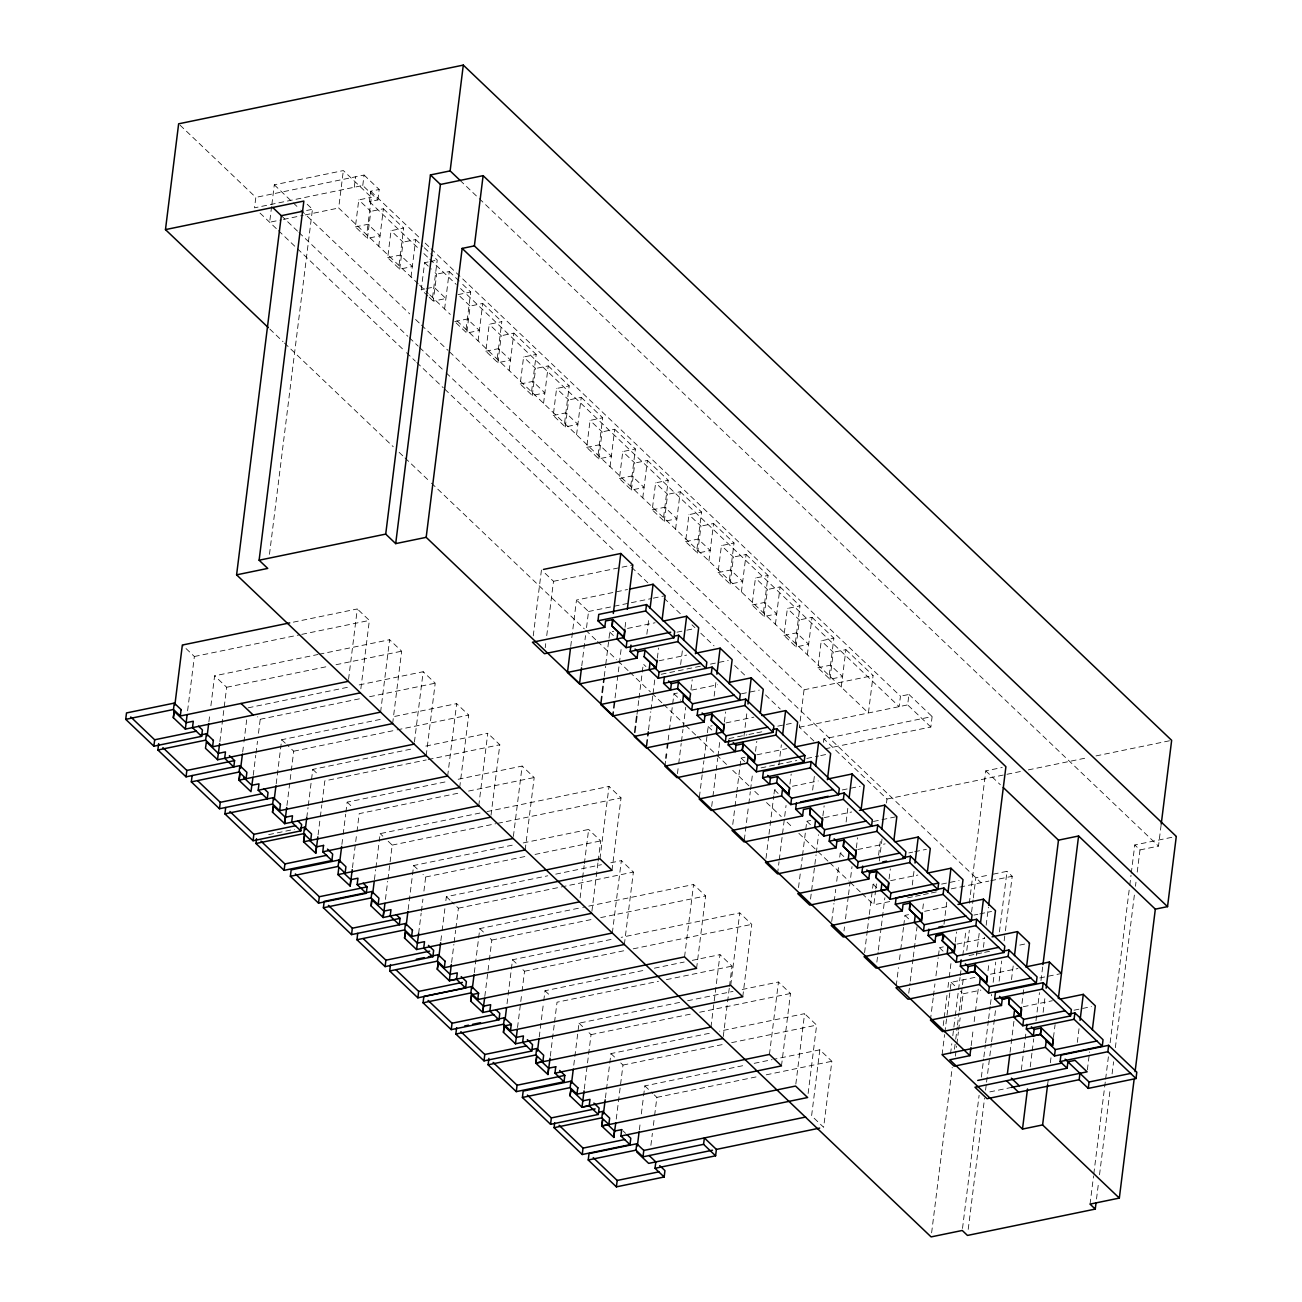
<?xml version="1.0" encoding="UTF-8"?>
<svg xmlns="http://www.w3.org/2000/svg" width="1302" height="1302" viewBox="0 0 1302 1302"><rect width="100%" height="100%" fill="white"/><g stroke="black" fill="none" stroke-linecap="round" stroke-linejoin="round"><path stroke-width="0.75" stroke-dasharray="5 3.75" d="M187.602 710.811L194.372 656.501L182.345 645.043M180.099 125.204L255.827 197.383L254.525 207.832L362.77 185.502L377.889 199.922L369.41 201.664L370.712 191.215L379.191 189.474L377.889 199.922M271.613 206.481L269.644 222.251L281.476 219.81M271.858 204.512L274.299 184.819L343.337 170.578L371.379 197.302L366.708 234.734M208.89 721.813L209.882 713.822M210.891 705.814L214.618 675.819L318.03 654.483M219.892 741.587L226.662 687.277L214.618 675.819M242.677 752.051L243.686 744.012M243.93 741.994L246.68 719.876M269.481 554.31L312.464 209.28L305.286 202.428M253.239 775.292L255.729 755.29M255.989 753.288L257.487 741.277M258.48 733.286L260.221 719.274L257.552 716.735M418.202 283.82L338.683 208.011L343.337 170.578M276.203 783.739L281.671 739.731L383.097 718.818M354.29 187.26L355.592 176.812M355.397 226.89L368.01 224.286L380.054 235.76L367.441 238.364L355.397 226.89L358.766 199.906L371.379 197.302M362.77 185.502L364.072 175.054L255.827 197.383M286.945 805.499L293.715 751.205L287.026 744.825M367.441 238.364L370.793 211.38L358.766 199.906M306.767 817.656L308.021 807.598M308.281 805.58L311.276 781.46M311.536 779.442L312.789 769.384L414.199 748.471M378.752 246.208L383.406 208.776L370.793 211.38M387.687 257.666L400.3 255.062L412.327 266.536L399.714 269.14L387.687 257.666L391.039 230.682L403.653 228.078L398.998 265.51M318.095 834.859L320.08 818.86M320.341 816.859L321.822 804.864M322.082 802.862L324.816 780.858L426.226 759.945M348.562 679.335L357.318 608.945L291.713 622.486M399.714 269.14L403.083 242.156L391.039 230.682M411.025 276.984L415.696 239.552L403.083 242.156M360.849 688.791L369.361 620.419L357.318 608.945M341.905 844.396L342.914 836.356M343.158 834.338L345.665 814.222M345.909 812.22L347.162 802.162L448.572 781.233M427.935 296.042L421.246 289.662L424.615 262.678L428.212 261.93M352.468 867.637L356.715 833.622M356.96 831.636L359.206 813.636L460.615 792.706M380.591 712.129L389.607 639.721L320.015 654.076M432.557 297.507L437.228 260.075L434.347 257.34M426.649 288.539L433.859 287.058L445.902 298.532L433.289 301.136L436.642 274.152L432.638 270.328M392.634 723.587L401.651 651.195L389.607 639.721M444.6 308.981L449.255 271.548L436.642 274.152M374.439 879.615L375.676 869.622M375.936 867.62L378.915 843.615M379.175 841.613L380.168 833.622L481.642 812.692M385.441 899.389L387.687 881.291M387.947 879.273L392.195 845.096L388.191 841.271M414.41 742.107L423.183 671.718L357.562 685.243M466.051 329.422L470.706 292.006L460.696 282.453M454.74 321.578L467.353 318.99L479.38 330.448L466.767 333.052L470.136 306.068L459.443 295.88M426.193 755.583L435.21 683.192L423.183 671.718M478.078 340.896L482.749 303.464L470.136 306.068M408.161 909.528L413.645 865.521L515.055 844.607M485.841 351.231L498.454 348.643L510.498 360.101L497.885 362.705L485.841 351.231L489.21 324.263L501.823 321.659L497.152 359.075M418.658 933.306L421.164 913.207M421.425 911.188L422.922 899.129M423.931 891.073L425.673 876.995L423.004 874.456M497.885 362.705L501.237 335.721L489.21 324.263M447.644 776.041L456.66 703.633L391.039 717.174M509.196 370.549L513.851 333.133L501.237 335.721M459.687 787.515L468.704 715.107L456.66 703.633M440.873 940.711L441.866 932.704M442.11 930.702L444.861 908.715M445.854 900.707L446.358 896.704L547.768 875.79M520.23 384.009L532.843 381.405L544.871 392.878L532.258 395.482L520.23 384.009L523.583 357.025L536.196 354.421L531.542 391.853M451.615 962.487L453.877 944.373M454.121 942.371L455.635 930.295M455.879 928.293L458.385 908.178L451.696 901.798M478.762 805.694L487.778 733.286L422.157 746.827M532.258 395.482L535.627 368.499L523.583 357.025M491.033 815.15L499.805 744.76L487.778 733.286M543.569 403.327L548.24 365.895L535.627 368.499M474.319 972.594L479.803 928.586L580.741 907.771M553.236 415.468L565.849 412.864L577.876 424.338L565.263 426.942L553.236 415.468L556.589 388.484L569.202 385.88L564.547 423.313M484.816 996.372L489.08 962.178M489.324 960.176L491.83 940.06L489.161 937.505M533.25 635.848L541.469 569.837M513.379 836.454L522.151 766.064L456.53 779.605M565.263 426.942L568.632 399.958L556.589 388.484M545.229 647.68L545.733 643.66M546.742 635.62L553.496 581.31L542.804 571.122M576.574 434.787L581.245 397.354L568.632 399.958M525.162 849.946L534.194 777.538L522.151 766.064M507.031 1003.777L512.516 959.769L613.291 938.986M586.714 447.383L599.327 444.779L611.354 456.253L598.741 458.857L586.714 447.383L590.066 420.4L602.68 417.796L598.025 455.228M517.529 1027.555L521.793 993.361M522.037 991.359L524.543 971.243L521.874 968.688M570.732 646.313L576.493 600.043L627.548 589.513M598.741 458.857L602.11 431.873L590.066 420.4M581.766 665.827L585.526 635.653M586.535 627.613L588.537 611.517L576.493 600.043M610.052 466.702L614.723 429.269L602.11 431.873M539.24 1036.994L543.504 1002.8M543.748 1000.799L545.001 990.741L646.41 969.827M619.41 478.566L632.023 475.962L644.067 487.436L631.454 490.024L619.41 478.566L622.779 451.582L635.392 448.978L630.721 486.395M550.307 1056.215L554.294 1024.218M554.538 1022.216L557.028 1002.214L658.454 981.285M604.258 676.356L605.511 666.298M605.772 664.28L609.775 632.105L613.714 631.291M580.122 897.81L582.368 879.713M582.629 877.711L584.126 865.635M584.37 863.617L588.634 829.439L523.013 842.964M631.454 490.024L634.806 463.04L622.779 451.582M615.049 697.872L621.314 647.599M625.058 627.304L626.067 619.247M642.765 497.869L647.419 460.452L634.806 463.04M591.905 911.302L597.911 863.031M598.155 861.013L600.661 840.897L588.634 829.439M573.775 1065.166L579.016 1023.16L679.725 1002.394M599.978 858.815L608.994 786.424L483.644 812.269M652.237 509.847L664.85 507.243L676.894 518.717L664.28 521.321L652.237 509.847L655.606 482.863L668.219 480.259L663.548 517.691M584.289 1088.944L591.043 1034.634L588.374 1032.079M612.005 870.289L621.021 797.882L608.994 786.424M646.85 634.253L648.852 618.255M637.003 714.31L638.761 700.232M639.005 698.214L642.016 674.078M642.26 672.076L643.269 664.036L645.938 666.575M612.331 933.013L621.347 860.606L609.417 863.08M664.28 521.321L667.633 494.337L655.606 482.863M648.542 729.804L650.788 711.706M651.033 709.688L652.79 695.61M653.051 693.608L654.792 679.514M657.347 658.08L658.6 648.022M675.592 529.165L680.246 491.733L667.633 494.337M624.358 944.487L633.374 872.08L621.347 860.606M605.43 1097.846L610.947 1053.595L711.722 1032.812M685.584 541.632L698.197 539.028L710.225 550.502L697.612 553.09L685.584 541.632L688.937 514.648L701.55 512.044L696.895 549.477M616.253 1119.069L622.974 1065.069L620.305 1062.513M664.915 766.178L665.68 760.14M668.17 740.024L669.179 731.984M669.423 729.966L673.948 693.771L677.903 692.957M680.637 664.525L682.639 648.429M697.612 553.09L700.964 526.122L688.937 514.648M677.463 773.632L678.456 765.576M678.716 763.574L681.206 743.458M681.467 741.44L682.964 729.38M683.225 727.362L685.731 707.246M690.955 689.718L692.208 679.725M708.923 560.934L713.577 523.518L700.964 526.122M639.363 1129.908L640.356 1121.917M641.349 1113.91L643.334 1097.911M643.595 1095.91L644.832 1085.901L746.258 1064.987M718.069 572.587L730.682 569.983L742.71 581.457L730.096 584.061L718.069 572.587L721.422 545.603L734.035 543.015L729.38 580.432M650.886 1145.386L652.383 1133.375M653.376 1125.384L654.385 1117.376M654.629 1115.375L656.875 1097.374L654.19 1094.836M699.402 796.97L702.169 774.836M702.413 772.835L703.91 760.759M704.17 758.757L708.174 726.581L712.145 725.751M714.147 696.179L715.905 682.183M730.096 584.061L733.449 557.077L721.422 545.603M684.559 956.905L693.575 884.497L582.726 907.364M711.689 806.426L712.699 798.386M712.943 796.368L715.954 772.232M716.198 770.231L717.711 758.155M717.955 756.153L719.713 742.059M724.4 721.992L725.653 711.934M741.408 591.905L746.062 554.473L733.449 557.077M696.586 968.362L705.603 895.971L693.575 884.497M752.084 605.023L764.697 602.419L776.724 613.893L764.111 616.481L752.084 605.023L755.437 578.039L768.05 575.435L763.395 612.868M732.766 824.426L734.767 808.347M735.028 806.329L736.525 794.269M736.769 792.251L739.78 768.115M740.024 766.113L741.033 758.057L745.004 757.243M743.979 736.151L746.99 712.015M710.973 1027.05L719.99 954.643L692.143 960.388M764.111 616.481L767.464 589.513L755.437 578.039M744.305 839.92L748.552 805.743M748.813 803.725L750.31 791.665M750.554 789.647L752.572 773.551M755.551 751.303L756.804 741.294M723.261 1036.506L729.266 988.234M729.511 986.232L732.017 966.117L719.99 954.643M775.422 624.325L780.077 586.909L767.464 589.513M730.731 985.305L739.748 912.897L621.184 937.359M783.999 635.441L796.612 632.853L808.656 644.311L796.043 646.915L783.999 635.441L787.368 608.473L799.981 605.869L795.31 643.286M742.758 996.779L751.775 924.371L739.748 912.897M765.999 858.36L768.75 836.226M768.994 834.224L773.762 796.01M774.006 793.992L774.511 789.972L778.482 789.158M778.856 764.909L781.363 744.793M796.043 646.915L799.395 619.931L787.368 608.473M777.522 873.854L779.035 861.778M779.28 859.776L786.05 805.466M789.94 784.081L791.177 774.072M807.354 654.76L812.009 617.343L799.395 619.931M813.896 741.033L799.395 727.216L804.05 689.8L449.418 351.735M769.449 1054.425L778.466 982.017L740.936 989.764M817.9 667.763L830.513 665.159L842.54 676.633L829.927 679.237L817.9 667.763L821.253 640.779L833.866 638.175L829.211 675.608M798.517 887.606L800.518 871.526M800.779 869.508L802.276 857.448M802.52 855.43L806.784 821.236L810.69 820.439M812.643 790.07L814.385 776.057M781.477 1065.899L790.493 993.491L778.466 982.017M829.927 679.237L833.296 652.253L821.253 640.779M823.45 742.368L823.889 738.885L932.134 716.556L930.832 727.004L824.557 748.927M810.544 899.08L816.061 854.828M816.305 852.826L818.567 834.728M822.897 815.882L824.15 805.824M841.238 687.082L845.909 649.649L833.296 652.253M795.831 1084.045L804.603 1013.656L719.632 1031.184M808.119 1093.501L816.631 1025.113L804.603 1013.656M831.718 921.507L833.964 903.409M834.224 901.391L835.721 889.331M836.714 881.275L838.732 865.195M839.725 857.139L840.229 853.119L844.135 852.322M846.121 821.969L847.862 807.972M819.821 1049.819L811.602 1115.814L823.645 1127.288L831.864 1061.276L819.821 1049.819L774.088 1059.242M845.909 649.649L873.089 675.559L868.418 712.991L456.042 319.885M843.989 930.963L844.493 926.943M845.503 918.903L848.253 896.769M848.497 894.767L852.013 866.611M856.374 847.781L857.627 837.739M864.577 952.657L867.327 930.539M867.571 928.521L869.085 916.462M869.329 914.443L872.34 890.308M872.584 888.306L873.089 884.286L876.978 883.472M878.59 855.154L880.575 839.155M889.705 901.554L873.821 904.825L875.562 890.861M875.807 888.859L876.555 882.87M879.289 860.915L882.024 838.96M886.499 803.041L886.987 799.037L823.889 738.885M431.043 248.731L900.463 696.196L899.161 706.644L457.702 285.838M930.832 727.004L907.64 704.887L908.942 694.454L900.463 696.196M876.864 962.113L878.118 952.071M878.362 950.053L881.112 927.935M881.373 925.917L884.872 897.762M889.071 878.964L890.324 868.906M896.232 985.76L898.478 967.663M899.487 959.607L900.479 951.567M900.74 949.549L903.49 927.431M903.751 925.413L905.004 915.371L908.926 914.557M912.279 885.034L914.02 871.038M908.763 993.198L910.017 983.156M910.261 981.138L913.027 959.021M913.272 957.003L917.031 926.829M922.776 908.829L923.769 900.789M930.425 1020.101L933.176 997.983M933.436 995.965L934.934 983.905M935.943 975.849L938.189 957.751M938.449 955.749L939.442 947.693L943.348 946.896M943.999 924.225L946.733 902.221M943.218 1025.537L943.966 1019.515M944.21 1017.497L946.977 995.379M947.97 987.323L948.979 979.283M949.223 977.265L951.225 961.185M955.245 942.03L956.498 931.972M942.095 1054.718L944.601 1034.602M944.845 1032.584L951.111 982.31L976.663 977.037M950.558 1053.774L951.811 1043.748M952.804 1035.725L955.05 1017.659M955.31 1015.658L958.305 991.587M958.549 989.569L960.046 977.542M960.306 975.523L961.055 969.518M962.796 955.473L965.807 931.386M969.306 903.295L985.793 770.865L1002.247 767.48M931.614 1232.864L952.234 1067.412M954.496 1049.249L955.489 1041.177M955.749 1039.159L957.247 1027.05M957.507 1025.032L959.021 1012.94M959.265 1010.922L962.276 986.704M962.536 984.686L963.529 976.614M966.8 950.379L969.323 930.198M971.585 912.051L973.082 899.942M973.343 897.924L975.849 877.743L989.471 874.928M955.375 1056.134L956.628 1046.076M956.872 1044.058L958.386 1031.998M958.63 1029.98L960.144 1017.92M961.136 1009.864L963.138 993.784L960.469 991.229M976.435 955.489L979.202 933.371M971.178 1045.62L973.164 1029.573M974.173 1021.549L975.165 1013.509M975.426 1011.508L978.42 987.437M983.417 947.303L984.67 937.277M986.167 925.234L988.413 907.168M988.023 970.657L989.015 962.65M962.503 1228.453L979.104 1095.291M981.366 1077.128L983.628 1058.965M983.873 1056.947L985.386 1044.839M985.63 1042.821L988.397 1020.638M988.641 1018.62L990.155 1006.511M990.415 1004.493L991.668 994.402M993.166 982.294L995.688 962.113M999.448 931.858L1006.999 871.315L991.424 874.537M968.216 1229.381L984.556 1098.237M985.565 1090.165L986.314 1084.11M986.558 1082.092L989.585 1057.875M989.829 1055.857L991.343 1043.748M991.587 1041.73L995.607 1009.457M999.139 981.203L1001.645 961.022M1004.151 940.858L1005.16 932.785M1005.421 930.767L1012.207 876.279L1006.999 871.315M1011.491 979.609L1013.233 965.612M1010.059 1052.325L1014.046 1020.329M1021.989 1003.419L1023.746 989.341M1021.354 1069.805L1023.844 1049.803M1024.088 1047.801L1025.83 1033.788M1030.24 1066.875L1031.981 1052.83M1032.226 1050.828L1033.739 1038.801M1035.985 1020.735L1039.484 992.645M1040.982 980.601L1042.723 966.556M1043.13 1012.321L1045.132 996.225M1047.605 1084.81L1048.354 1078.788M1050.356 1062.741L1051.105 1056.719M1053.464 1037.515L1055.092 1024.609M1077.307 1042.349L1079.065 1028.352M1087.349 1069.821L1089.595 1051.821M1090.051 1204.122L1093.566 1175.869M1093.81 1173.851L1105.382 1081.034M1105.626 1079.016L1108.393 1056.817M1110.15 1042.707L1129.501 887.329M1129.762 885.311L1131.015 875.221M1131.259 873.203L1134.774 844.965L1176.292 836.405M1096.512 1198.996L1098.514 1182.851M1099.523 1174.778L1110.329 1088.016M1112.087 1073.89L1113.601 1061.781M1115.358 1047.654L1134.465 894.311M1135.458 886.239L1135.962 882.203M1137.216 872.112L1139.982 849.929L1134.774 844.965M1139.982 849.929L1158.487 846.105L1161.221 824.15M306.621 210.485L312.464 209.28M283.445 219.403L303.171 215.335M305.14 214.928L338.683 208.011M430.018 261.572L437.228 260.075M421.246 289.662L424.859 288.914M458.092 294.61L470.706 292.006M553.496 581.31L632.821 564.954M194.372 656.501L299.769 634.774M301.755 634.367L369.361 620.419M588.537 611.517L651.374 598.562M653.327 598.155L665.11 595.73M226.662 687.277L328.071 666.364M336.03 664.72L401.651 651.195M627.515 628.443L655.101 622.763M248.194 707.816L349.603 686.886M676.991 632.186L684.885 630.575M686.854 630.168L694.731 628.54M260.221 719.274L361.63 698.36M369.589 696.716L435.21 683.192M659.04 660.781L686.626 655.085M661.204 674.273L700.639 666.152M710.485 664.118L728.225 660.456M293.715 751.205L395.124 730.292M397.11 729.869L468.704 715.107M691.785 690.093L717.548 684.771M741.473 693.787L759.31 690.109M428.228 759.522L499.805 744.76M804.05 689.8L873.089 675.559M726.044 722.887L753.842 717.158M777.799 726.158L793.683 722.887M468.574 791.063L534.194 777.538M729.006 738.576L746.925 734.881M748.91 734.458L754.883 733.238M756.869 732.831L762.842 731.594M268.7 834.631L294.561 829.293M799.395 727.216L907.64 704.887M756.95 754.786L786.799 748.617M761.019 767.887L796.84 760.498M806.784 758.448L818.714 755.99M820.716 755.583L826.672 754.346M392.195 845.096L495.671 823.743M497.657 823.336L621.021 797.882M792.413 786.278L818.274 780.94M842.248 789.956L860.15 786.262M425.673 876.995L527.098 856.081M535.041 854.438L600.661 840.897M886.987 799.037L1020.361 771.533M1028.336 769.889L1088.049 757.569M1096.007 755.925L1171.654 740.333M824.345 817.623L851.654 811.992M555.726 874.147L601.459 864.707M873.43 821.448L896.85 816.614M458.385 908.178L633.374 872.08M857.79 849.506L885.1 843.875M908.829 852.924L912.735 852.126M914.688 851.72L926.389 849.311M491.83 940.06L592.784 919.228M600.694 917.601L705.603 895.971M890.617 880.673L917.877 875.042M941.59 884.107L959.118 880.494M524.543 971.243L625.318 950.46M633.228 948.832L751.775 924.371M907.575 897.859L913.532 896.639M915.518 896.232L921.474 894.995M923.46 894.588L929.416 893.351M931.402 892.944L937.375 891.724M951.274 888.859L988.836 881.096M990.789 880.705L1012.207 876.279M924.615 911.319L950.118 906.062M654.369 968.183L684.201 962.032M973.912 915.094L977.835 914.297M979.804 913.89L991.571 911.465M666.396 979.657L732.017 966.117M957.003 944.08L984.312 938.449M687.619 1000.766L733.042 991.392M969.03 955.554L974.889 954.35M976.842 953.943L982.684 952.738M984.637 952.332L990.496 951.127M1019.759 945.089L1029.508 943.071M591.043 1034.634L691.753 1013.867M699.662 1012.24L790.493 993.491M990.431 974.205L1017.952 968.525M963.138 993.784L980.829 990.138M1039.81 977.965L1061.423 973.505M622.974 1065.069L723.749 1044.285M731.659 1042.642L816.631 1025.113M1023.291 1006.723L1052.325 1000.733M754.2 1063.343L772.102 1059.649M1074.036 1010.206L1091.45 1006.625M656.875 1097.374L758.285 1076.461M766.243 1074.817L831.864 1061.276M989.78 1091.906L1011.475 1087.43M460.111 180.408L477.769 197.237M479.25 198.636L1158.487 846.105M364.072 175.054L379.191 189.474M908.942 694.454L932.134 716.556M985.793 770.865L1000.327 784.732M370.712 191.215L419.277 237.517M425.168 243.116L429.579 247.331M383.406 208.776L403.653 228.078M415.696 239.552L422.873 246.387M424.306 247.771L432.915 255.973M449.255 271.548L459.264 281.086M482.749 303.464L501.823 321.659M513.851 333.133L536.196 354.421M548.24 365.895L569.202 385.88M581.245 397.354L602.68 417.796M614.723 429.269L635.392 448.978M647.419 460.452L668.219 480.259M680.246 491.733L701.55 512.044M713.577 523.518L734.035 543.015M746.062 554.473L768.05 575.435M780.077 586.909L799.981 605.869M812.009 617.343L833.866 638.175M369.41 201.664L417.975 247.95M423.866 253.565L428.277 257.78M429.758 259.179L456.237 284.422M424.615 262.678L431.304 269.058M419.651 285.187L428.26 293.406M429.693 294.773L450.313 314.433M429.269 297.312L433.289 301.136M456.074 322.863L466.767 333.052M274.299 184.819L299.314 208.662M300.795 210.061L409.691 313.863M415.566 319.478L419.993 323.693M421.457 325.093L447.953 350.336M281.33 215.693L297.507 231.121M298.972 232.521L407.868 336.323M409.333 337.723L418.17 346.137M419.635 347.553L444.649 371.395M446.13 372.795L981.057 882.707M260.026 213.072L277 229.266M278.465 230.666L405.02 351.296M406.501 352.696L415.322 361.11M416.803 362.526L443.282 387.768M444.763 389.168L615.455 551.885M631.633 567.314L647.826 582.743M664.02 598.171L681.678 615M691.964 624.83L694.91 627.629M700.802 633.244L714.049 645.873M734.653 665.501L744.939 675.315M765.543 694.959L780.256 708.988M609.775 632.105L613.795 635.929M673.948 693.771L680.62 700.15M708.174 726.581L712.194 730.389M741.033 758.057L745.037 761.882M774.511 789.972L778.515 793.797M806.784 821.236L810.788 825.061M840.229 853.119L845.584 858.213M873.089 884.286L877.109 888.11M939.442 947.693L943.462 951.518M905.004 915.371L910.342 920.465M269.807 329.064L283.039 341.677M284.503 343.077L393.253 446.732M399.128 452.347L403.539 456.546M405.02 457.946L430.002 481.756M431.467 483.156L584.305 628.85M585.77 630.249L596.056 640.063M597.537 641.463L616.643 659.675M618.108 661.074L628.394 670.872M629.859 672.288L650.43 691.899M651.911 693.299L662.197 703.096M663.662 704.496L684.234 724.107M685.715 725.507L696 735.321M697.465 736.72L715.107 753.533M716.572 754.932L726.858 764.746M732.733 770.345L748.894 785.757M754.786 791.356L760.661 796.954M766.536 802.569L781.233 816.566M787.108 822.18L792.983 827.779M798.875 833.378L816.5 850.19M817.981 851.589L828.267 861.403M829.732 862.803L848.839 881.015M850.304 882.414L860.589 892.212M862.054 893.611L873.821 904.825M951.111 982.31L955.115 986.135M281.671 739.731L285.691 743.556M312.789 769.384L318.127 774.478M347.162 802.162L352.516 807.256M380.168 833.622L382.837 836.161M413.645 865.521L417.649 869.345M446.358 896.704L450.362 900.528M479.803 928.586L483.807 932.411M512.516 959.769L516.52 963.594M545.001 990.741L550.355 995.835M579.016 1023.16L583.019 1026.985M610.947 1053.595L614.951 1057.419M644.832 1085.901L652.855 1093.55M623.023 1130.868L625.611 1133.342"/><path stroke-width="1.5" d="M268.342 327.665L165.468 229.608L178.634 123.82L463.3 65.1L1171.654 740.333L1161.221 824.15M198.522 726.207L202.428 729.934L201.631 736.33L153.88 746.192L125.708 719.339L126.506 712.943L174.273 703.096L181.271 709.769M153.88 746.192L154.661 739.78L130.737 716.963M239.877 765.641L239.08 772.037L246.094 778.71L246.892 772.314L239.877 765.641L186.04 776.838L157.884 750.001L158.665 743.605M348.301 681.353L180.294 716.002L173.475 709.492L174.273 703.096M173.312 717.646L174.289 711.201L173.312 717.646L185.34 729.12L360.345 692.827M174.859 705.049L182.345 645.043L289.711 622.893M180.294 716.002L181.092 709.606M185.34 729.12L187.114 714.831M186.04 776.838L186.837 770.442L162.896 747.625M280.467 804.327L273.453 797.638L219.485 808.737L191.329 781.884L192.126 775.487M380.591 712.129L212.584 746.778L205.635 740.154L206.432 733.758L200.459 734.979M217.646 759.684L205.472 748.308L206.4 741.814M207.148 735.825L208.645 723.814M212.584 746.778L213.382 740.382M1096.007 1203.032L1095.259 1209.086L967.467 1235.435L962.259 1230.471L931.109 1236.9L236.59 574.849L281.33 215.693L272.704 207.474M219.647 743.605L217.499 759.782L392.634 723.587M219.485 808.737L220.282 802.325L197.758 780.858M297.702 820.765L301.625 824.491L300.827 830.888L253.06 840.734L224.904 813.896L225.702 807.5M236.59 574.849L267.724 568.421L259.114 560.218L303.854 201.061L165.468 229.608M229.38 755.632L234.588 760.596L233.79 766.992L224.676 758.301L225.474 751.905L218.297 753.386L206.448 741.863M252.995 777.278L250.96 791.665L238.917 780.191L239.714 773.795M239.177 780.207L240.17 772.167M240.675 768.147L242.432 754.07M264.16 788.784L268.033 792.479L267.252 798.875L258.187 790.249L258.984 783.853L251.758 785.269L243.734 777.62M253.06 840.734L253.857 834.338L229.917 811.52M327.469 849.132L332.677 854.096L331.88 860.492L284.113 870.338L255.957 843.501L256.559 838.7M447.644 776.041L279.637 810.69L272.655 804.05L273.453 797.638M272.492 812.204L273.485 805.759L272.492 812.204L284.699 823.613L286.7 807.517M274.201 799.737L275.943 785.741M279.637 810.69L280.435 804.294M273.29 805.808L285.333 817.265L284.536 823.678L459.687 787.515M284.113 870.338L284.91 863.942L260.986 841.125M363.16 883.163L367.083 886.89L366.285 893.286L318.518 903.132L290.362 876.295L291.16 869.899L338.911 860.036L345.925 866.725L345.128 873.121L338.113 866.432L338.911 860.036M304.522 827.242L311.52 833.931L310.722 840.327L303.724 833.654L304.522 827.242L300.534 828.072M309.697 840.506L316.386 846.87L315.768 853.233L303.545 841.808L304.342 835.396M303.773 841.792L304.766 833.752M305.27 829.716L306.767 817.656M315.768 853.233L317.851 836.861M331.88 860.492L322.782 851.817L323.547 845.389M318.518 903.132L319.315 896.736L295.375 873.919M412.49 930.181L405.492 923.509L351.54 934.608L323.384 907.771L324.182 901.358L371.933 891.512L378.931 898.185L378.133 904.581L599.978 858.815L612.005 870.289L383 917.536L383.797 911.14L371.77 899.666L371.168 906.029L383.179 917.487L384.936 903.409M344.102 873.3L350.791 879.664L350.173 886.027L337.95 874.602L338.748 868.19M339.643 862.494L341.661 846.398M1095.259 1209.086L1090.051 1204.122L1119.329 1198.084L1042.609 1124.928L1022.493 1129.078L949.809 1059.795L969.925 1055.645L426.177 537.335L395.694 543.618L385.717 534.097L430.441 174.94L450.134 170.887L460.111 180.408M350.173 886.027L352.224 869.638M395.694 543.618L440.434 184.461L430.441 174.94M366.285 893.286L357.155 884.595L357.952 878.199L350.791 879.664M351.54 934.608L352.337 928.212L328.397 905.395M450.134 170.887L463.3 65.1M428.439 945.382L433.647 950.346L432.85 956.742L385.099 966.605L356.943 939.751L357.741 933.355M378.133 904.581L371.135 897.908L371.933 891.512M371.168 906.029L371.77 899.666M372.697 893.628L374.195 881.617M426.177 537.335L462.161 248.405L474.384 245.883L1167.536 906.631L1155.33 909.154L1078.593 835.998L1058.477 840.148L1003.24 787.498M474.384 245.883L483.123 175.656L440.434 184.461M385.099 966.605L385.897 960.192L363.372 938.726M461.201 976.598L466.409 981.578L465.611 987.974L417.861 997.82L389.689 970.983L390.486 964.587M396.182 914.639L400.088 918.349L399.291 924.762L390.177 916.055L390.974 909.659L383.797 911.14M579.618 901.83L411.611 936.496L404.694 929.905L405.492 923.509M404.531 938.058L405.524 931.63L404.531 938.058L416.559 949.532L591.645 913.304M406.175 925.527L407.917 911.53M411.611 936.496L412.409 930.1M416.559 949.532L418.658 933.306M417.861 997.82L418.658 991.424L396.117 969.941M495.883 1009.668L499.789 1013.395L498.992 1019.792L451.241 1029.638L423.069 1002.8L423.866 996.404L471.633 986.542L478.631 993.231L471.47 994.695L470.673 1001.108L482.814 1012.468L696.586 968.362L684.559 956.905L477.769 999.545L470.836 992.938L471.633 986.542M612.331 933.013L444.324 967.663L437.456 961.136L438.253 954.724L428.293 956.775M437.293 969.29L438.269 962.845L437.293 969.29L449.32 980.748L456.497 979.283L465.611 987.974M438.872 956.71L440.629 942.713M444.324 967.663L445.105 961.267M449.32 980.748L451.371 964.489M456.497 979.283L457.295 972.871L450.118 974.352L438.09 962.878M451.241 1029.638L452.038 1023.242L428.098 1000.424M527.343 1039.663L532.551 1044.627L531.769 1051.023L484.002 1060.87L455.846 1034.032L456.644 1027.636M472.317 988.592L474.074 974.596M470.852 1001.059L471.649 994.663M477.769 999.545L478.55 993.149M471.47 994.695L483.498 1006.169L482.7 1012.565L484.572 998.39M484.002 1060.87L484.8 1054.474L460.859 1031.656M559.665 1070.472L564.824 1075.387L564.026 1081.783L516.276 1091.629L488.104 1064.792L488.901 1058.396M504.297 1025.781L503.435 1032.34L515.478 1043.813L742.758 996.779L730.731 985.305L510.482 1030.745L503.597 1024.186L504.395 1017.79L496.436 1019.433M505.046 1019.775L506.543 1007.781M504.395 1017.79L511.409 1024.462L504.232 1025.943L503.435 1032.34M510.482 1030.745L511.279 1024.332M515.478 1043.813L517.285 1029.573M567.477 672.45L637.085 658.096L637.882 651.7L645.092 650.268L644.116 656.713L656.338 668.138L579.52 683.924L567.477 672.45L570.488 648.315M516.276 1091.629L517.073 1085.233L493.132 1062.416M593.891 1103.103L599.115 1108.067L598.318 1114.463L550.551 1124.31L522.395 1097.472L523.192 1091.076L570.943 1081.213L577.958 1087.902M579.52 683.924L581.522 667.828M536.505 1056.703L535.708 1063.099L542.869 1061.618L535.871 1054.946L536.668 1048.549L532.681 1049.363M536.733 1057.11L535.985 1063.148L710.973 1027.05M537.482 1051.072L538.979 1039.012M542.869 1061.618L543.666 1055.222L536.668 1048.549M604.795 627.32L605.593 620.924L612.933 619.606L624.976 631.079L624.179 637.475L544.48 653.718L532.453 642.244L604.795 627.32L597.96 620.81L598.757 614.414L646.524 604.567L674.68 631.405L673.883 637.801L626.132 647.647L617.002 638.957L617.799 632.56M541.844 1061.797L548.533 1068.161L547.93 1074.524L550.062 1058.217M564.026 1081.783L554.994 1073.173L555.71 1066.696M716.995 727.118L716.198 733.514L725.312 742.205L773.079 732.359L773.876 725.963L745.704 699.109L691.736 710.208L682.671 701.566L612.786 715.986L600.759 704.512L601.768 696.472M602.256 692.436L603.005 686.414M603.51 682.394L604.014 678.358M613.323 613.486L620.794 553.48L543.455 569.43M624.814 629.305L623.804 637.362L611.956 626.05L612.575 619.492M624.179 637.475L612.135 626.018L612.933 619.606M550.551 1124.31L551.348 1117.913L527.408 1095.096M626.913 1134.563L630.803 1138.274L630.005 1144.67L582.238 1154.516L554.082 1127.678L554.685 1122.877M612.786 715.986L613.291 711.966M613.795 707.93L614.544 701.908M627.32 609.19L632.821 564.954L620.794 553.48M582.027 1107.042L781.477 1065.899L769.449 1054.425L576.981 1094.136L570.146 1087.626L570.943 1081.213M569.983 1095.779L570.976 1089.335L569.983 1095.779L582.027 1107.253L589.188 1105.772L598.318 1114.463M571.545 1083.166L573.287 1069.17M626.132 647.647L626.913 641.251L623.007 637.524M637.085 658.096L630.135 651.472L630.933 645.076M576.981 1094.136L577.779 1087.723M582.027 1107.253L584.028 1090.946M673.883 637.801L645.727 610.963L646.524 604.567M650.089 608.262L653.083 584.256L629.517 589.122M582.238 1154.516L583.036 1148.12L559.111 1125.302M634.741 732.408L635.506 726.37M635.994 722.35L636.759 716.328M589.188 1105.772L589.985 1099.376L582.824 1100.841L570.781 1089.383M659.723 1165.632L664.948 1170.596L664.15 1176.992L616.383 1186.854L588.227 1160.001L589.025 1153.605L636.776 1143.758L643.79 1150.431L642.993 1156.827L703.568 1144.344L715.595 1155.802L655.02 1168.301L655.817 1161.905L649.128 1155.525M649.958 663.223L649.161 669.619L658.291 678.309L712.129 667.112L740.301 693.95L739.503 700.346L711.331 673.508L712.129 667.112M646.524 745.9L647.289 739.861M647.778 735.842L648.282 731.822M657.103 660.081L656.094 668.138L644.116 656.713M662.1 619.866L665.11 595.73L653.083 584.256M602.468 1119.59L601.67 1125.986L608.848 1124.505L601.833 1117.832L602.631 1111.436L598.66 1112.25M602.68 1119.964L601.915 1126.002L795.571 1086.047L807.614 1097.521L620.94 1136.028L621.672 1129.583M603.428 1113.926L605.17 1099.848M658.291 678.309L659.089 671.913L653.881 666.949M668.577 680.962L671.376 683.631L670.579 690.027L663.581 683.355L664.378 676.959M608.848 1124.505L609.645 1118.109L602.631 1111.436M607.822 1124.684L614.511 1131.064L613.714 1137.46L615.748 1123.073M678.684 635.23L706.84 662.067L706.042 668.463L677.886 641.626L678.684 635.23L674.696 636.043M665.924 758.138L666.429 754.102M667.177 748.08L667.682 744.06M678.635 680.604L677.626 688.66L689.783 700.02L677.756 688.563L600.759 704.512M683.631 640.389L686.642 616.253L662.995 621.135M616.383 1186.854L617.181 1180.458L593.24 1157.641M682.671 701.566L683.469 695.17M689.604 700.069L690.581 693.624L678.554 682.15L671.376 683.631M695.447 653.718L698.686 627.727L686.642 616.253M642.993 1156.827L635.978 1150.154L636.776 1143.758M637.362 1145.906L639.103 1131.91M691.736 710.208L692.534 703.796L683.42 695.105M702.136 712.959L704.952 715.644L712.129 714.163L724.156 725.637L723.359 732.033L646.28 747.901L634.253 736.427L704.138 722.024L697.156 715.368L697.953 708.972M704.138 722.024L704.935 715.612M724.156 724.01L723.147 732.049L711.136 720.608L711.917 714.18M716.897 674.176L720.136 648.168L696.489 653.051M723.359 732.033L711.331 720.559L712.129 714.163M729.169 683.778L732.163 659.642L720.136 648.168M725.312 742.205L726.109 735.809L720.901 730.845M733.205 742.579L736.021 745.249L735.223 751.645L728.209 744.972L728.811 740.171M773.079 732.359L744.907 705.521L745.704 699.109M743.23 742.189L742.221 750.229L754.411 761.637L755.209 755.241L743.182 743.767L736.021 745.249M747.983 703.975L751.238 677.821L729.445 682.329M754.411 761.637L742.384 750.164L743.182 743.767M756.364 771.809L747.283 763.135L748.08 756.739L757.162 765.413L756.364 771.809L804.131 761.963L804.929 755.567L776.773 728.713L772.786 729.543M703.568 1144.344L704.366 1137.932L716.393 1149.406L715.595 1155.802M754.232 761.67L755.209 755.241M760.287 713.301L763.281 689.295L751.238 677.821M767.61 775.374L770.41 778.043L769.612 784.439L762.614 777.766L763.411 771.37L811.162 761.507L839.334 788.361L838.537 794.757L790.77 804.603L781.656 795.913L782.453 789.517L791.567 798.207L790.77 804.603M804.131 761.963L775.976 735.109L776.773 728.713M777.587 776.562L776.61 783.007L788.817 794.432L789.614 788.035L777.587 776.562L770.41 778.043M782.616 734.735L785.627 710.599L761.8 715.514M794.659 746.079L797.654 722.073L785.627 710.599M802.618 815.898L803.415 809.502L810.609 808.037L822.636 819.511L821.839 825.907L744.044 841.938L732.017 830.464L802.618 815.898L795.636 809.242L796.433 802.829M838.537 794.757L810.365 767.903L811.162 761.507M822.636 817.884L821.643 825.94L809.616 814.466L810.414 808.07M815.638 766.064L818.632 742.059L794.757 746.99M821.839 825.907L809.811 814.434L810.609 808.037M815.459 820.976L814.661 827.388L823.792 836.079L877.743 824.98L905.899 851.817L905.102 858.213L857.351 868.076L848.237 859.369L849.018 852.973M827.405 779.67L830.66 753.533L818.632 742.059M823.792 836.079L824.589 829.683L819.381 824.703M843.875 839.969L856.195 851.492L855.398 857.888L777.522 873.854L765.495 862.38L836.096 847.814L829.195 841.222L829.992 834.826M836.096 847.814L836.893 841.418L834.143 838.781M844.184 792.983L872.34 819.821L871.543 826.233L843.387 799.379L844.184 792.983L838.211 794.22M856.114 849.799L855.121 857.839L843.175 846.463L843.973 840.067L836.893 841.418M849.116 797.98L852.11 773.974L828.235 778.889M855.398 857.888L843.37 846.43L844.168 840.018M861.127 809.567L864.137 785.448L852.11 773.974M857.351 868.076L858.148 861.664L854.242 857.937M888.582 882.984L887.818 889.022L809.795 905.118L797.768 893.644L868.808 878.996L861.94 872.454L862.738 866.058M868.808 878.996L869.606 872.6L876.588 871.152L875.937 877.694L887.818 889.022M905.102 858.213L876.946 831.376L877.743 824.98M881.828 829.146L884.807 805.141L859.45 810.381M881.779 884.204L880.982 890.601L888.159 889.12L876.116 877.646L876.913 871.25L869.752 872.731L866.855 869.98M893.839 840.75L896.85 816.614L884.807 805.141M888.159 889.12L888.957 882.723L876.913 871.25M902.546 857.839L910.505 856.195L938.661 883.049L937.863 889.445L890.112 899.291L890.91 892.895L886.987 889.168M902.253 910.879L903.051 904.467L910.293 903.067L922.337 914.541L921.539 920.937L843.24 937.001L831.213 925.527L902.253 910.879L895.32 904.272L896.118 897.875L943.885 888.013L972.041 914.867L971.243 921.263L923.492 931.109L914.362 922.418L915.16 916.022M937.863 889.445L909.707 862.591L910.505 856.195M922.272 912.865L921.263 920.905L909.317 909.496L910.033 903.035M915.013 863.031L918.252 837.023L894.848 841.857M921.539 920.937L909.496 909.463L910.293 903.067M927.284 872.633L930.295 848.497L918.252 837.023M923.492 931.109L924.29 924.713L920.368 920.986M954.984 944.048L953.992 952.087L942.078 940.744C950.541 926.633 923.606 940.321 943.071 934.299L955.098 945.773L954.301 952.169L876.1 968.151L864.072 956.677L934.966 942.062L928.098 935.503L928.896 929.107M934.966 942.062L935.764 935.666M971.243 921.263L943.087 894.409L943.885 888.013M947.986 892.212L950.965 868.222L927.61 873.04M954.301 952.169L942.274 940.695L943.071 934.299M947.937 947.254L947.14 953.65L956.254 962.341L1004.021 952.494L1004.802 946.098L976.646 919.261L970.674 920.481M959.997 903.816L963.008 879.68L950.965 868.222M956.254 962.341L957.051 955.945L951.843 950.981M965.368 963.871L968.167 966.54L975.328 965.059L987.372 976.533L986.574 982.929L974.531 971.455L967.37 972.936L960.355 966.263L961.153 959.867M967.37 972.936L968.167 966.54M1004.021 952.494L975.849 925.657L976.646 919.261M987.372 976.533L986.379 982.977L974.433 971.585L975.442 963.545M980.455 923.313L983.449 899.177L957.963 904.434M974.531 971.455L975.328 965.059M969.925 1055.645L970.918 1047.622M988.657 905.167L1005.909 766.715L462.161 248.405M1002.947 951.241L1008.92 950.004L1037.076 976.858L1036.278 983.254L988.527 993.101L979.495 984.491L980.292 978.095M992.498 934.657L995.493 910.651L983.449 899.177M988.527 993.101L989.325 986.704L980.194 978.014M1021.484 1007.439L1020.491 1015.479L942.469 1031.575L930.425 1020.101L1001.466 1005.453L994.647 998.943L995.444 992.547L1043.195 982.684L1071.367 1009.538L1070.569 1015.934L1022.802 1025.781L1013.688 1017.09L1014.486 1010.694M1001.466 1005.453L1002.263 999.057L1009.245 997.609L1008.627 1004.184L1020.491 1015.479M1036.278 983.254L1008.122 956.417L1008.92 950.004M1014.486 955.603L1017.464 931.597L992.108 936.838M1013.688 1017.09L1020.849 1015.609L1008.822 1004.135L1009.62 997.739L1002.442 999.22L999.545 996.453M1007.325 1074.329L1009.815 1054.327M1026.497 967.207L1029.508 943.071L1017.464 931.597M1020.849 1015.609L1021.647 1009.213L1009.62 997.739M1022.802 1025.781L1023.6 1019.385L1018.392 1014.421M1041.128 1028.401L1040.379 1034.439L1052.537 1045.815L1040.51 1034.341L1033.332 1035.822L1026.334 1029.15L1026.936 1024.348M1033.332 1035.822L1034.13 1029.426L1031.33 1026.757M1022.493 1129.078L1027.49 1088.96M1042.983 964.554L1058.477 840.148M1070.569 1015.934L1042.397 989.097L1043.195 982.684M1046.141 988.185L1049.396 962.032L1025.813 966.898M1040.51 1034.341L1041.307 1027.945L1034.13 1029.426M1068.926 1014.128L1074.882 1012.907L1103.054 1039.745L1102.257 1046.141L1054.49 1055.987L1045.425 1047.345L1046.222 1040.949M1052.358 1045.864L1053.334 1039.419L1052.537 1045.815M1042.609 1124.928L1047.605 1084.81M1058.347 998.52L1078.593 835.998M1054.49 1055.987L1055.287 1049.591L1046.173 1040.9M1079.146 1079.7L987.014 1098.709L974.97 1087.235L1067.103 1068.226L1060.105 1061.553L1060.902 1055.157L1108.653 1045.311L1136.809 1072.148L1136.011 1078.544L1088.26 1088.391L1079.146 1079.7L1079.944 1073.304M1067.103 1068.226L1067.9 1061.83L1075.078 1060.349L1087.105 1071.823L1011.475 1087.43M1102.257 1046.141L1074.085 1019.303L1074.882 1012.907M1080.058 1020.345L1083.297 994.354L1060.072 999.139M1092.345 1029.817L1095.324 1005.828L1083.297 994.354M1088.26 1088.391L1089.058 1081.995L1065.101 1059.161M1136.011 1078.544L1107.856 1051.707L1108.653 1045.311M1119.329 1198.084L1134.075 1079.7M1135.084 1071.676L1155.33 909.154M1167.536 906.631L1176.292 836.405L483.123 175.656M281.33 215.693L302.731 211.282M259.114 560.218L385.717 534.097M597.96 620.81L645.727 610.963M125.708 719.339L173.475 709.492M626.913 641.251L670.693 632.219M154.661 739.78L196.456 731.171M630.135 651.472L677.886 641.626M157.884 750.001L205.635 740.154M659.089 671.913L700.867 663.304M186.837 770.442L234.588 760.596M663.581 683.355L711.331 673.508M191.329 781.884L239.08 772.037M238.917 780.191L414.15 744.126M258.187 790.249L426.193 755.583M692.534 703.796L734.328 695.187M220.282 802.325L262.076 793.715M697.156 715.368L744.907 705.521M224.904 813.896L272.655 804.05M285.333 817.265L292.494 815.784L291.697 822.197L300.827 830.888M726.109 735.809L767.903 727.183M253.857 834.338L295.652 825.712M728.209 744.972L775.976 735.109M255.957 843.501L303.724 833.654M742.384 750.164L664.915 766.178L676.959 777.652L747.283 763.135M303.545 841.808L478.762 805.694M316.386 846.87L323.58 845.421M322.782 851.817L490.789 817.168M757.162 765.413L804.929 755.567M284.91 863.942L326.704 855.316M762.614 777.766L810.365 767.903M290.362 876.295L338.113 866.432M337.95 874.602L513.134 838.472M789.614 788.035L788.638 794.464L776.789 782.958L699.158 798.972L711.185 810.446L781.656 795.913M357.155 884.595L525.162 849.946M791.567 798.207L833.361 789.582M319.315 896.736L367.083 886.89M800.404 802.016L828.267 796.271M795.636 809.242L843.387 799.379M323.384 907.771L371.135 897.908M824.589 829.683L866.383 821.057M352.337 928.212L400.088 918.349M829.195 841.222L876.946 831.376M356.943 939.751L404.694 929.905M858.148 861.664L899.942 853.054M385.897 960.192L429.676 951.176M882.642 861.94L886.629 861.127M416.363 959.248L424.322 957.605M861.94 872.454L909.707 862.591M389.689 970.983L437.456 961.136M449.369 980.585L624.358 944.487M890.91 892.895L938.661 883.049M418.658 991.424L462.438 982.392M895.32 904.272L943.087 894.409M423.069 1002.8L470.836 992.938M483.498 1006.169L490.659 1004.688L489.861 1011.101L498.992 1019.792M924.29 924.713L966.068 916.087M452.038 1023.242L493.816 1014.616M938.84 927.057L942.827 926.227M464.602 1025.992L468.574 1025.179M472.561 1024.348L480.519 1022.705M928.098 935.503L975.849 925.657M455.846 1034.032L503.597 1024.186M957.051 955.945L998.846 947.335M484.8 1054.474L526.594 1045.864M960.355 966.263L1008.122 956.417M488.104 1064.792L535.871 1054.946M974.433 971.585L895.971 987.762L908.015 999.236L979.495 984.491M548.533 1068.161L555.791 1066.777M554.994 1073.173L723.001 1038.524M989.325 986.704L1031.103 978.079M517.073 1085.233L564.824 1075.387M994.647 998.943L1042.397 989.097M522.395 1097.472L570.146 1087.626M1023.6 1019.385L1065.394 1010.759M551.348 1117.913L595.128 1108.881M1026.334 1029.15L1074.085 1019.303M554.082 1127.678L601.833 1117.832M1040.379 1034.439L942.095 1054.718L954.122 1066.192L1045.425 1047.345M614.511 1131.064L621.738 1129.631M1055.287 1049.591L1097.081 1040.982M583.036 1148.12L624.83 1139.51M1060.105 1061.553L1107.856 1051.707M588.227 1160.001L635.978 1150.154M977.737 1080.432L1062.041 1063.034M643.79 1150.431L805.645 1117.051M712.487 1150.219L648.656 1163.386L636.613 1151.912M716.393 1149.406L819.658 1128.102M1089.058 1081.995L1130.852 1073.385M617.181 1180.458L658.975 1171.833M1049.396 962.032L1061.423 973.505M645.092 650.268L657.136 661.741M1041.307 1027.945L1053.334 1039.419M635.099 649.047L637.931 651.749M880.982 890.601L890.112 899.291M1011.328 1078.154L1019.352 1085.803M1006.527 1080.725L1018.555 1092.199M241.065 703.471L253.109 714.944M206.432 733.758L213.43 740.431M438.253 954.724L445.251 961.413M655.02 1168.301L664.15 1176.992M201.631 736.33L192.501 727.639L193.298 721.243L186.137 722.724L174.11 711.25M432.85 956.742L423.736 948.051L424.533 941.655L417.356 943.136L405.329 931.662M531.769 1051.023L522.639 1042.332L523.437 1035.936L516.259 1037.417L504.232 1025.943M620.94 1136.028L630.005 1144.67M535.708 1063.099L547.93 1074.524M601.67 1125.986L613.893 1137.411"/></g></svg>
